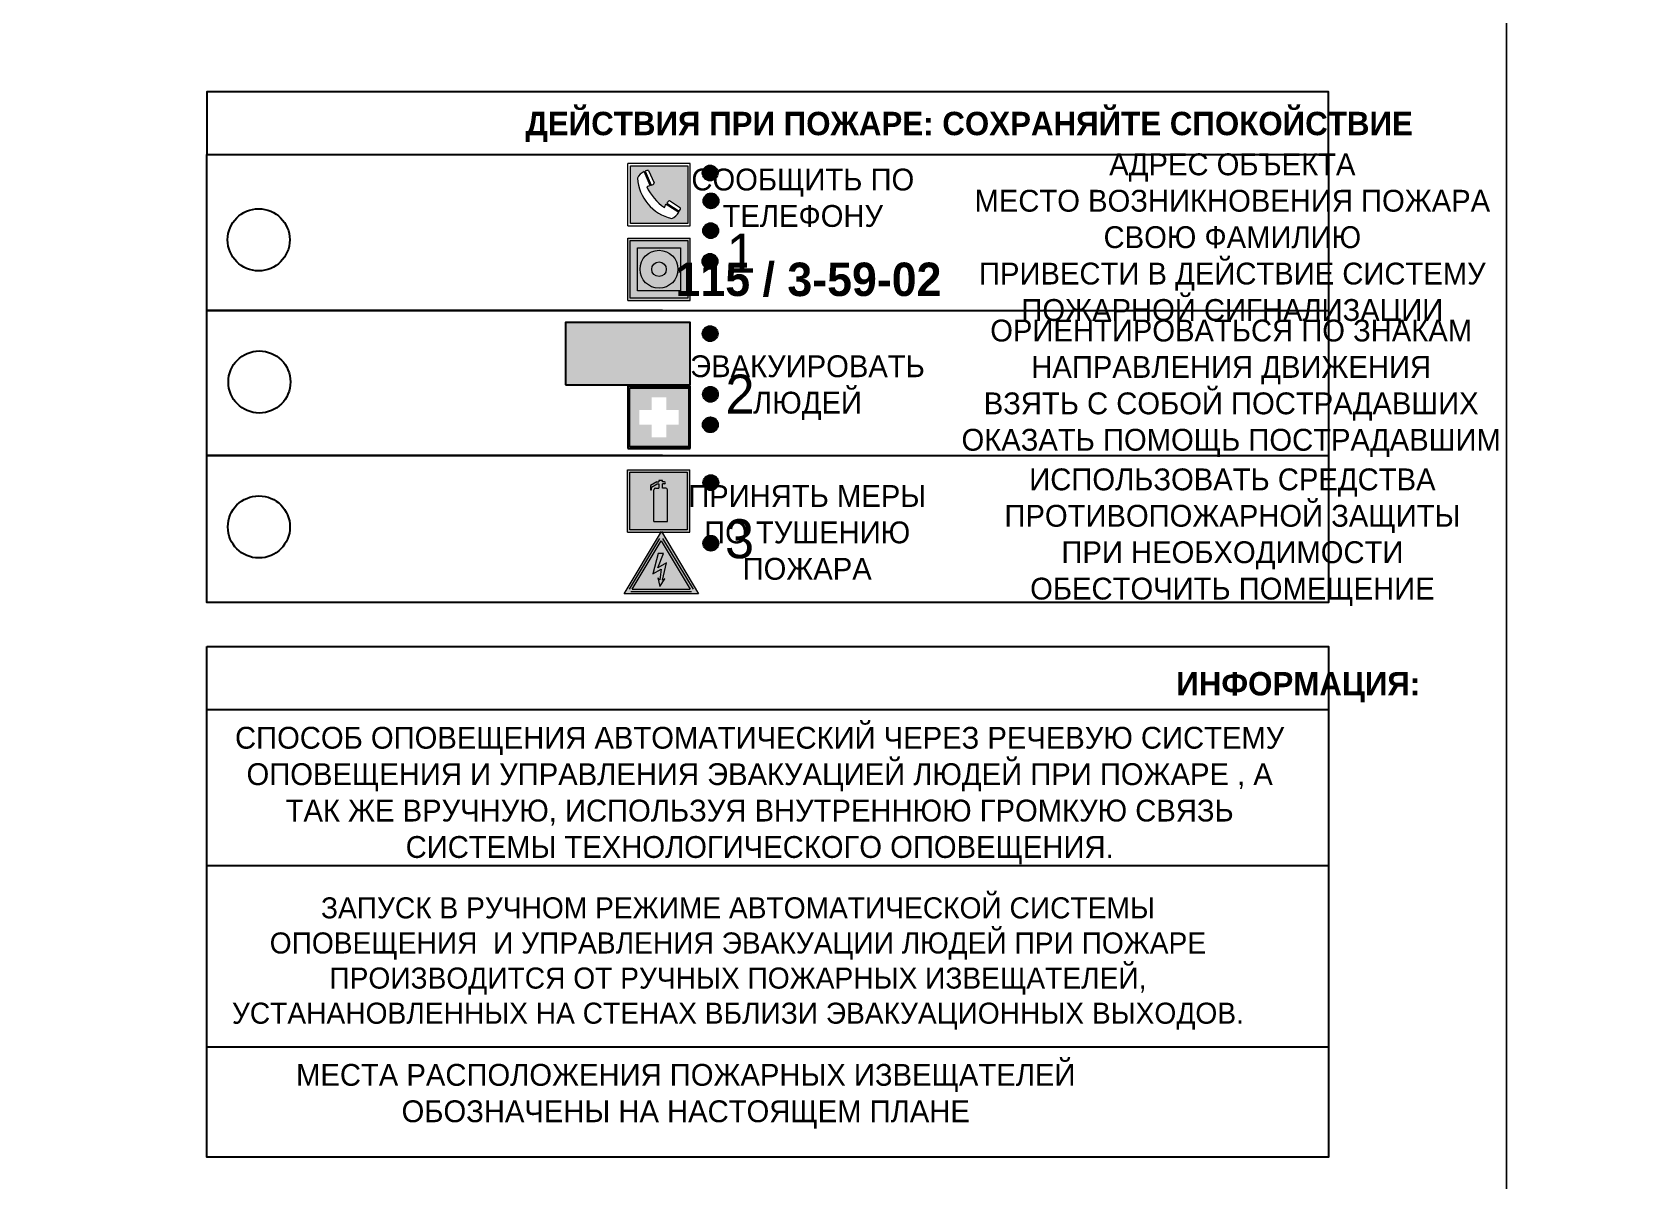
# Model space of a CAD drawing. Header units: millimetres. Extents: x 13114 to 67229, y 22859 to 38520.
# Drawn here: x 22374.4 to 22580.6, y 36116.5 to 36263.6 of the extents above; entities that cross this region are included whole.
import ezdxf

# ---------------------------------------------------------------- set-up
doc = ezdxf.new("R2010")
doc.units = ezdxf.units.MM
doc.styles.add('обычный', font='arial.ttf')

# ---------------------------------------------------------------- blocks, each defined once
blk = doc.blocks.new('A$C3E6D3DDE')
at = {"lineweight": 5}
h = blk.add_hatch(color=40, dxfattribs=at)
h.paths.add_polyline_path([(24.1, 1.45), (16.46, -11.35), (31.74, -11.35)])
h.paths.add_polyline_path([(24.09, -0.46), (30.03, -10.41), (18.14, -10.41)], flags=16)
h.paths.add_polyline_path([(24.54, -3.08), (23.41, -6.02), (25.13, -5.01), (24.33, -8.5), (24.82, -8.27), (23.79, -9.86), (23.4, -8.04), (23.8, -8.43), (24.04, -6.29), (22.39, -7.25), (23.44, -3.08)], flags=0)
h = blk.add_hatch(color=256, dxfattribs=at)
h.paths.add_polyline_path([(24.37, 0.03, 0.567511), (23.82, 0.03), (17.59, -10.4, 0.582454), (17.86, -10.88), (30.32, -10.88, 0.582149), (30.6, -10.4)])
h.paths.add_polyline_path([(24.09, -0.46), (18.14, -10.41), (30.03, -10.41)], flags=16)
h.paths.add_polyline_path([(24.54, -3.08), (23.41, -6.02), (25.13, -5.01), (24.33, -8.5), (24.82, -8.27), (23.79, -9.86), (23.4, -8.04), (23.8, -8.43), (24.04, -6.29), (22.39, -7.25), (23.44, -3.08)], flags=0)
h = blk.add_hatch(color=40, dxfattribs=at)
h.paths.add_polyline_path([(24.09, -0.46), (18.14, -10.41), (30.03, -10.41)])
h.paths.add_polyline_path([(24.82, -8.27), (23.79, -9.86), (23.4, -8.04), (23.8, -8.43), (24.04, -6.29), (22.39, -7.25), (23.44, -3.08), (24.54, -3.08), (23.41, -6.02), (25.13, -5.01), (24.33, -8.5)], flags=16)
at = {"color": 40, "lineweight": 5}
for p, q in [((16.46, -11.35), (24.1, 1.45)), ((24.1, 1.45), (31.74, -11.35))]:
    blk.add_line(p, q, dxfattribs=at)
at = {"lineweight": 5}
for p, q in [((17.59, -10.4), (23.82, 0.03)), ((24.37, 0.03), (30.6, -10.4)), ((18.14, -10.41), (24.09, -0.46)), ((23.44, -3.08), (22.39, -7.25)), ((23.41, -6.02), (24.54, -3.08)), ((24.54, -3.08), (23.44, -3.08)), ((24.09, -0.46), (30.03, -10.41)), ((22.39, -7.25), (24.04, -6.29)), ((25.13, -5.01), (23.41, -6.02)), ((24.04, -6.29), (23.8, -8.43)), ((24.33, -8.5), (25.13, -5.01)), ((23.8, -8.43), (23.4, -8.04)), ((23.4, -8.04), (23.79, -9.86)), ((23.79, -9.86), (24.82, -8.27)), ((24.82, -8.27), (24.33, -8.5)), ((17.86, -10.88), (30.32, -10.88)), ((18.14, -10.41), (30.03, -10.41))]:
    blk.add_line(p, q, dxfattribs=at)
at = {"color": 50, "lineweight": 5}
blk.add_line((31.74, -11.35), (16.46, -11.35), dxfattribs=at)
blk = doc.blocks.new('A$C456E1F9C')
at = {"lineweight": 5}
h = blk.add_hatch(color=242, dxfattribs=at)
h.paths.add_polyline_path([(0.51, -1.47), (0.51, -13.26), (12.29, -13.26), (12.29, -1.47)])
h.paths.add_polyline_path([(5.42, -4.95, -0.254479), (4.78, -5.4), (3.52, -2.53, -0.209735), (4.23, -2.4)], flags=16)
h.paths.add_polyline_path([(8.53, -8.6), (10.87, -10.17), (10.54, -10.76), (8.03, -9.13, -0.192251)], flags=16)
h.paths.add_polyline_path([(4.61, -5.49, 0.005518), (3.87, -5.72, 0.128647), (7.49, -10.01, 0.00809), (7.83, -9.33), (10.47, -10.97, -0.16736), (8.99, -12.25, -0.327862), (1.95, -3.95, -0.166952), (3.36, -2.62)], flags=16)
at = {"color": 242, "lineweight": 5}
for p, q in [((0, -13.77), (0, -0.97)), ((12.8, -0.97), (0, -0.97)), ((4.61, -5.49), (3.36, -2.62)), ((3.52, -2.53), (4.78, -5.4)), ((4.23, -2.4), (5.42, -4.95)), ((12.8, -13.77), (12.8, -0.97)), ((7.83, -9.33), (10.47, -10.97)), ((8.03, -9.13), (10.54, -10.76)), ((10.81, -10.12), (8.53, -8.6)), ((10.54, -10.76), (10.8, -10.3)), ((10.8, -10.3), (10.81, -10.12)), ((0, -13.77), (12.8, -13.77))]:
    blk.add_line(p, q, dxfattribs=at)
blk.add_lwpolyline([(0.51, -1.47), (12.29, -1.47), (12.29, -13.26), (0.51, -13.26)], close=True, dxfattribs=at)
for centre, radius, start, end in [((4.59, -5.34), 2.99, 114.2845, 152.1974), ((4.02, -3.27), 0.891, 76.3284, 123.7092), ((11.12, -3.31), 9.19, 183.9915, 256.6009), ((14.98, -39.1), 35.17, 107.1487, 108.4135), ((13.86, -0.94), 11.08, 205.5536, 234.8762), ((4.68, -4.59), 0.824, 276.9621, 334.0723), ((-13.31, 0.8), 23.44, 332.5487, 334.4027), ((8.94, -9.5), 0.989, 114.4092, 157.9388), ((7.87, -9.46), 3, 291.9291, 329.9329)]:
    blk.add_arc(centre, radius, start, end, dxfattribs=at)
blk = doc.blocks.new('A$C54414219')
at = {"true_color": 0xffffff}
h = blk.add_hatch(color=7, dxfattribs=at)
h.paths.add_polyline_path([(2.39, -9.45), (2.39, -18.3), (11.23, -18.3), (11.23, -9.45)], flags=0)
h.paths.add_polyline_path([(10.71, -13.87, -1), (2.92, -13.87, -1)], flags=0)
h.paths.add_polyline_path([(8.3, -13.87, -1), (5.33, -13.87, -1)], flags=0)
h.paths.add_polyline_path([(0.41, -7.47), (0.41, -20.27), (13.21, -20.27), (13.21, -7.47)])
h.paths.add_polyline_path([(0.92, -19.77), (12.71, -19.77), (12.71, -7.98), (0.92, -7.98)], flags=16)
h.paths.add_polyline_path([(11.23, -9.45), (11.23, -18.3), (2.39, -18.3), (2.39, -9.45)], flags=0)
at = {"lineweight": 5}
h = blk.add_hatch(color=242, dxfattribs=at)
h.paths.add_polyline_path([(12.71, -7.98), (0.92, -7.98), (0.92, -19.77), (12.71, -19.77)])
h.paths.add_polyline_path([(11.23, -18.3), (2.39, -18.3), (2.39, -9.45), (11.23, -9.45)], flags=16)
h.paths.add_polyline_path([(10.71, -13.87, -1), (2.92, -13.87, -1)], flags=0)
h.paths.add_polyline_path([(8.3, -13.87, -1), (5.33, -13.87, -1)], flags=0)
at = {"true_color": 0xffffff}
h = blk.add_hatch(color=7, dxfattribs=at)
h.paths.add_polyline_path([(2.39, -9.45), (2.39, -18.3), (11.23, -18.3), (11.23, -9.45)])
h.paths.add_polyline_path([(10.71, -13.87, -1), (2.92, -13.87, -1)], flags=16)
h.paths.add_polyline_path([(8.3, -13.87, -1), (5.33, -13.87, -1)], flags=0)
at = {"lineweight": 5}
h = blk.add_hatch(color=242, dxfattribs=at)
h.paths.add_polyline_path([(2.92, -13.87, 1), (10.71, -13.87, 1)])
h.paths.add_polyline_path([(8.3, -13.87, -1), (5.33, -13.87, -1)], flags=16)
at = {"color": 242, "lineweight": 5}
for p, q in [((0.41, -20.27), (0.41, -7.47)), ((0.41, -7.47), (13.21, -7.47)), ((0.41, -7.47), (13.21, -7.47)), ((13.21, -20.27), (13.21, -7.47)), ((0.41, -20.27), (13.21, -20.27))]:
    blk.add_line(p, q, dxfattribs=at)
for points in [[(0.92, -7.98), (12.71, -7.98), (12.71, -19.77), (0.92, -19.77)], [(2.39, -9.45), (11.23, -9.45), (11.23, -18.3), (2.39, -18.3)]]:
    blk.add_lwpolyline(points, close=True, dxfattribs=at)
for radius in [3.89, 1.49]:
    blk.add_circle((6.81, -13.87), radius, dxfattribs=at)
blk = doc.blocks.new('A$C32E8229D')
at = {"true_color": 0xffffff}
blk.add_hatch(color=7, dxfattribs=at).paths.add_polyline_path([(0, 0), (0, -8), (16, -8), (16, 0)])
h = blk.add_hatch(color=126)
h.paths.add_polyline_path([(0.2, -0.2), (15.8, -0.2), (15.8, -7.8), (0.2, -7.8)])
h.paths.add_polyline_path([(13.49, -2.05), (12.08, -2.05), (11.37, -2.63, 0.162397), (11.29, -2.84), (11.29, -3.63), (10.35, -3.63), (10.35, -4.05), (11.68, -4.05), (11.68, -3.48), (12.26, -4.28), (11.29, -5.1), (11.29, -6.78), (11.85, -6.78), (11.85, -5.44), (12.8, -4.64), (12.8, -5.94), (14.46, -5.94), (14.46, -5.39), (13.45, -5.39), (13.45, -3.97), (12.46, -2.59), (13.15, -2.59), (13.69, -3.34), (14.18, -3)], flags=16)
h.paths.add_polyline_path([(10.74, -1.82, 1), (11.8, -1.82, 1)], flags=16)
h.paths.add_polyline_path([(9.39, -3.59), (5.99, -3.59), (6.56, -3.03), (5.91, -3.03), (5.1, -3.83), (5.91, -4.64), (6.56, -4.64), (5.99, -4.09), (9.39, -4.09)], flags=16)
h.paths.add_polyline_path([(4.29, -1.08), (1.72, -1.08), (1.72, -6.6), (4.29, -6.6)], flags=16)
at = {"color": 126}
blk.add_lwpolyline([(16, -8), (0, -8), (0, 0), (16, 0)], close=True, dxfattribs=at)
blk = doc.blocks.new('A$C18900ED3')
h = blk.add_hatch(color=126)
h.paths.add_polyline_path([(-0.18, -0.18), (-7.02, -0.18), (-7.02, -7.02), (-0.18, -7.02)])
h.paths.add_polyline_path([(-5.89, -4.46), (-5.89, -2.77), (-4.46, -2.77), (-4.46, -1.31), (-2.77, -1.31), (-2.77, -2.77), (-1.33, -2.77), (-1.33, -4.46), (-2.77, -4.46), (-2.77, -5.89), (-4.46, -5.89), (-4.46, -4.46)], flags=16)
at = {"color": 126}
for p, q in [((-7.2, 0), (-7.2, -7.2)), ((0, 0), (-7.2, 0)), ((0, -7.2), (0, 0)), ((-7.02, -7.02), (-7.02, -0.18)), ((-7.02, -0.18), (-0.18, -0.18)), ((-0.18, -0.18), (-0.18, -7.02)), ((-7.2, -7.2), (0, -7.2)), ((-0.18, -7.02), (-7.02, -7.02))]:
    blk.add_line(p, q, dxfattribs=at)
blk = doc.blocks.new('A$C3AD82952')
at = {"true_color": 0xf5f5ff}
h = blk.add_hatch(color=7, dxfattribs=at)
h.dxf.hatch_style = 1
h.paths.add_polyline_path([(8.21, 8.73, 0.414214), (7.89, 9.05), (7.22, 9.05), (7.22, 9.92), (7.59, 9.92, 1), (7.57, 10.36), (7.22, 10.36), (7.22, 10.6), (6.43, 10.6), (6.43, 10.36), (6.01, 10.36), (4.74, 9.59), (4.74, 8.69), (4.98, 8.73), (4.98, 9.26), (6.12, 9.91), (6.43, 9.91), (6.43, 9.05), (5.76, 9.05, 0.414214), (5.44, 8.73), (5.44, 2.2), (8.21, 2.2)], flags=0)
h.paths.add_polyline_path([(12.8, 12.8), (0, 12.8), (0, 0), (12.8, 0)])
h.paths.add_polyline_path([(0.51, 12.29), (12.29, 12.29), (12.29, 0.51), (0.51, 0.51)], flags=16)
h.paths.add_polyline_path([(4.74, 9.59), (6.01, 10.36), (6.43, 10.36), (6.43, 10.6), (7.22, 10.6), (7.22, 10.36), (7.59, 10.36, -0.94586), (7.59, 9.92), (7.22, 9.92), (7.22, 9.05), (7.89, 9.05, -0.414214), (8.21, 8.73), (8.21, 2.2), (5.44, 2.2), (5.44, 8.73, -0.414214), (5.76, 9.05), (6.43, 9.05), (6.43, 9.91), (6.12, 9.91), (4.98, 9.26), (4.98, 8.73), (4.74, 8.69)], flags=0)
h = blk.add_hatch(color=242)
h.dxf.hatch_style = 1
h.paths.add_polyline_path([(12.29, 12.29), (0.51, 12.29), (0.51, 0.51), (12.29, 0.51)])
h.paths.add_polyline_path([(4.74, 8.69), (4.74, 9.59), (6.01, 10.36), (6.43, 10.36), (6.43, 10.6), (7.22, 10.6), (7.22, 10.36), (7.59, 10.36, -0.94586), (7.59, 9.92), (7.22, 9.92), (7.22, 9.05), (7.89, 9.05, -0.414214), (8.21, 8.73), (8.21, 2.2), (5.44, 2.2), (5.44, 8.73, -0.414214), (5.76, 9.05), (6.43, 9.05), (6.43, 9.91), (6.12, 9.91), (4.98, 9.26), (4.98, 8.73)], flags=16)
h = blk.add_hatch(color=7, dxfattribs=at)
h.dxf.hatch_style = 1
h.paths.add_polyline_path([(8.21, 8.73, 0.414214), (7.89, 9.05), (7.22, 9.05), (7.22, 9.92), (7.59, 9.92, 1), (7.57, 10.36), (7.22, 10.36), (7.22, 10.6), (6.43, 10.6), (6.43, 10.36), (6.01, 10.36), (4.74, 9.59), (4.74, 8.69), (4.98, 8.73), (4.98, 9.26), (6.12, 9.91), (6.43, 9.91), (6.43, 9.05), (5.76, 9.05, 0.414214), (5.44, 8.73), (5.44, 2.2), (8.21, 2.2)])
at = {"color": 242, "lineweight": 5}
for p, q in [((0, 0), (0, 12.8)), ((0, 12.8), (12.8, 12.8)), ((6.01, 10.36), (4.74, 9.59)), ((4.98, 9.26), (6.12, 9.91)), ((6.01, 10.36), (6.43, 10.36)), ((6.12, 9.91), (6.43, 9.91)), ((7.22, 10.6), (6.43, 10.6)), ((6.43, 10.6), (6.43, 10.36)), ((6.43, 9.91), (6.43, 9.05)), ((7.22, 10.36), (7.22, 10.6)), ((7.59, 10.36), (7.22, 10.36)), ((7.22, 9.05), (7.22, 9.92)), ((7.59, 9.92), (7.22, 9.92)), ((12.8, 0), (12.8, 12.8)), ((4.74, 9.59), (4.74, 8.69)), ((4.74, 8.69), (4.98, 8.73)), ((4.98, 8.73), (4.98, 9.26)), ((5.44, 2.2), (5.44, 8.73)), ((5.76, 9.05), (6.43, 9.05)), ((7.89, 9.05), (7.22, 9.05)), ((8.21, 2.2), (8.21, 8.73)), ((0, 0), (12.8, 0)), ((5.44, 2.2), (8.21, 2.2))]:
    blk.add_line(p, q, dxfattribs=at)
blk.add_lwpolyline([(0.51, 12.29), (12.29, 12.29), (12.29, 0.51), (0.51, 0.51)], close=True, dxfattribs=at)
for centre, radius, start, end in [((7.58, 10.14), 0.223, 273.1875, 86.8125), ((5.76, 8.73), 0.32, 90, 180), ((7.89, 8.73), 0.32, 0, 90)]:
    blk.add_arc(centre, radius, start, end, dxfattribs=at)

msp = doc.modelspace()

# ---------------------------------------------------------------- hatches: boundary and pattern name
at = {"lineweight": 0}
h = msp.add_hatch(color=256, dxfattribs=at)
h.dxf.hatch_style = 1
h.paths.add_polyline_path([(22460.33, 36245.59, 1), (22462.26, 36245.59, 1)])
h = msp.add_hatch(color=256, dxfattribs=at)
h.dxf.hatch_style = 1
h.paths.add_polyline_path([(22460.43, 36242.01, 1), (22462.36, 36242.01, 1)])
h = msp.add_hatch(color=256, dxfattribs=at)
h.dxf.hatch_style = 1
h.paths.add_polyline_path([(22460.39, 36238.2, 1), (22462.32, 36238.2, 1)])
h = msp.add_hatch(color=256, dxfattribs=at)
h.dxf.hatch_style = 1
h.paths.add_polyline_path([(22460.31, 36234.27, 1), (22462.24, 36234.27, 1)])
h = msp.add_hatch(color=256, dxfattribs=at)
h.dxf.hatch_style = 1
h.paths.add_polyline_path([(22460.32, 36225, 1), (22462.25, 36225, 1)])
h = msp.add_hatch(color=256, dxfattribs=at)
h.dxf.hatch_style = 1
h.paths.add_polyline_path([(22460.36, 36217.22, 1), (22462.29, 36217.22, 1)])
h = msp.add_hatch(color=256, dxfattribs=at)
h.dxf.hatch_style = 1
h.paths.add_polyline_path([(22460.35, 36213.32, 1), (22462.29, 36213.32, 1)])
h = msp.add_hatch(color=256, dxfattribs=at)
h.dxf.hatch_style = 1
h.paths.add_polyline_path([(22460.41, 36205.9, 1), (22462.34, 36205.9, 1)])
h = msp.add_hatch(color=256, dxfattribs=at)
h.dxf.hatch_style = 1
h.paths.add_polyline_path([(22460.42, 36198.13, 1), (22462.35, 36198.13, 1)])

# ---------------------------------------------------------------- linework, layer by layer
at = {"color": 5, "lineweight": 0}
for points in [[(21963.37, 35949.67), (22563.37, 35949.67), (22563.37, 36344.67), (21963.37, 36344.67)], [(22563.37, 35949.67), (23163.37, 35949.67), (23163.37, 36344.67), (22563.37, 36344.67)]]:
    msp.add_lwpolyline(points, close=True, dxfattribs=at)
for points in [[(22396.78, 36247.95), (22540.55, 36247.95), (22540.55, 36256), (22396.78, 36256)], [(22396.78, 36247.95), (22540.55, 36247.95), (22540.55, 36190.55), (22396.78, 36190.55)]]:
    msp.add_lwpolyline(points, close=True)
for points in [[(22455.2, 36227.95), (22396.78, 36227.95), (22540.55, 36227.95)], [(22455.2, 36209.38), (22396.78, 36209.38), (22540.55, 36209.38)]]:
    msp.add_lwpolyline(points)
at = {"color": 0}
msp.add_lwpolyline([(22396.78, 36184.88), (22540.55, 36184.88), (22540.55, 36119.43), (22396.78, 36119.43)], close=True, dxfattribs=at)
for points in [[(22396.78, 36176.83), (22540.55, 36176.83)], [(22396.78, 36156.84), (22540.55, 36156.84)], [(22396.78, 36133.59), (22540.55, 36133.59)]]:
    msp.add_lwpolyline(points, dxfattribs=at)
for centre, radius in [((22461.29, 36245.59), 0.966), ((22461.4, 36242.01), 0.966), ((22403.41, 36237.03), 3.98), ((22461.36, 36238.2), 0.966), ((22461.27, 36234.27), 0.966), ((22461.29, 36225), 0.966), ((22403.5, 36218.8), 3.98), ((22461.33, 36217.22), 0.966), ((22461.32, 36213.32), 0.966), ((22461.38, 36205.9), 0.966), ((22403.44, 36200.22), 3.98), ((22461.38, 36198.13), 0.966)]:
    msp.add_circle(centre, radius)

# ---------------------------------------------------------------- block references
for name, p, xscale, yscale, zscale in [('A$C456E1F9C', (22450.74, 36247.41), 0.625, 0.625, 0.625), ('A$C54414219', (22450.48, 36241.92), 0.625, 0.625, 0.625), ('A$C18900ED3', (22458.74, 36218.27), 1.111111111007631, 1.111111111007631, 1.111111111007631), ('A$C3AD82952', (22450.68, 36199.54), 0.625, 0.625, 0.625), ('A$C3E6D3DDE', (22439.97, 36198.73), 0.625, 0.625, 0.625)]:
    msp.add_blockref(name, p, dxfattribs=dict(xscale=xscale, yscale=yscale, zscale=zscale))
at = {"xscale": -1}
msp.add_blockref('A$C32E8229D', (22458.74, 36226.42), dxfattribs=at)

# ---------------------------------------------------------------- texts
at = {"lineweight": 0, "attachment_point": 5, "style": 'обычный'}
for s, insert, char_height, width in [('{\\fProxima Nova Rg|b1|i0|c204|p2;ДЕЙСТВИЯ ПРИ ПОЖАРЕ: СОХРАНЯЙТЕ СПОКОЙСТВИЕ\\H1.6644x; }', (22494.5, 36251.5), 3, 175.1736), ('\\pi-8.4,l8.4,t8.4;{\\fProxima Nova Rg|b0|i0|c204|p2;АДРЕС ОБЪЕКТА\\PМЕСТО ВОЗНИКНОВЕНИЯ ПОЖАРА \\PСВОЮ ФАМИЛИЮ\\PПРИВЕСТИ В ДЕЙСТВИЕ СИСТЕМУ \\PПОЖАРНОЙ СИГНАЛИЗАЦИИ}', (22528.24, 36236.96), 2.8, 126.6484), ('{\\fProxima Nova Rg|b0|i0|c204|p2;СООБЩИТЬ ПО \\PТЕЛЕФОНУ}', (22473.17, 36242.4), 2.8, 126.6484), ('{\\fProxima Nova Rg|b0|i0|c204|p2;1\\H1.1667x; }', (22465.27, 36235.33), 5, 126.6484), ('{\\fProxima Nova Rg|b1|i0|c0|p2;\\H1.0714x;115 / 3-59-02\\H1.2822x; }', (22473.9, 36231.9), 4, 126.6484), ('\\pi-8.4,l8.4,t8.4;{\\fProxima Nova Rg|b0|i0|c204|p2;ОРИЕНТИРОВАТЬСЯ ПО ЗНАКАМ \\PНАПРАВЛЕНИЯ ДВИЖЕНИЯ\\PВЗЯТЬ С СОБОЙ ПОСТРАДАВШИХ\\PОКАЗАТЬ ПОМОЩЬ ПОСТРАДАВШИМ}', (22528.09, 36217.99), 2.8, 126.6484), ('{\\fProxima Nova Rg|b0|i0|c204|p2;ЭВАКУИРОВАТЬ \\PЛЮДЕЙ}', (22473.77, 36218.08), 2.8, 126.6484), ('{\\fProxima Nova Rg|b0|i0|c204|p2;2\\H1.1967x; }', (22465.12, 36217.25), 5, 126.6484), ('\\pi-8.4,l8.4,t8.4;{\\fProxima Nova Rg|b0|i0|c204|p2;ИСПОЛЬЗОВАТЬ СРЕДСТВА \\PПРОТИВОПОЖАРНОЙ ЗАЩИТЫ \\PПРИ НЕОБХОДИМОСТИ \\PОБЕСТОЧИТЬ ПОМЕЩЕНИЕ}', (22528.25, 36198.91), 2.8, 126.6484), ('{\\fProxima Nova Rg|b0|i0|c204|p2;ПРИНЯТЬ МЕРЫ \\PПО ТУШЕНИЮ \\PПОЖАРА}', (22473.73, 36199.5), 2.8, 126.6484), ('{\\fProxima Nova Rg|b0|i0|c204|p2;3\\H1.1967x; }', (22465.06, 36198.67), 5, 126.6484), ('{\\fProxima Nova Rg|b1|i0|c204|p2;ИНФОРМАЦИЯ:\\H1.1997x; }', (22536.69, 36179.69), 3, 175.1736), ('{\\fProxima Nova Rg|b0|i0|c204|p2;СПОСОБ ОПОВЕЩЕНИЯ АВТОМАТИЧЕСКИЙ ЧЕРЕЗ РЕЧЕВУЮ СИСТЕМУ ОПОВЕЩЕНИЯ И УПРАВЛЕНИЯ ЭВАКУАЦИЕЙ ЛЮДЕЙ ПРИ ПОЖАРЕ , А ТАК ЖЕ ВРУЧНУЮ, ИСПОЛЬЗУЯ ВНУТРЕННЮЮ ГРОМКУЮ СВЯЗЬ СИСТЕМЫ ТЕХНОЛОГИЧЕСКОГО ОПОВЕЩЕНИЯ.}', (22467.64, 36165.79), 2.8, 137.0334), ('{\\fProxima Nova Rg|b0|i0|c204|p2;\\P\\pt8.1;ЗАПУСК В РУЧНОМ РЕЖИМЕ АВТОМАТИЧЕСКОЙ СИСТЕМЫ ОПОВЕЩЕНИЯ  И УПРАВЛЕНИЯ ЭВАКУАЦИИ ЛЮДЕЙ ПРИ ПОЖАРЕ ПРОИЗВОДИТСЯ ОТ РУЧНЫХ ПОЖАРНЫХ ИЗВЕЩАТЕЛЕЙ, УСТАНАНОВЛЕННЫХ НА СТЕНАХ ВБЛИЗИ ЭВАКУАЦИОННЫХ ВЫХОДОВ. }', (22464.85, 36146.5), 2.7, 131.4512), ('\\pt8.4;{\\fProxima Nova Rg|b0|i0|c204|p2;\\PМЕСТА РАСПОЛОЖЕНИЯ ПОЖАРНЫХ ИЗВЕЩАТЕЛЕЙ ОБОЗНАЧЕНЫ НА НАСТОЯЩЕМ ПЛАНЕ}', (22458.16, 36129.58), 2.8, 118.5618)]:
    msp.add_mtext(s, dxfattribs=dict(at, insert=insert, char_height=char_height, width=width))

doc.saveas('drawing.dxf')
